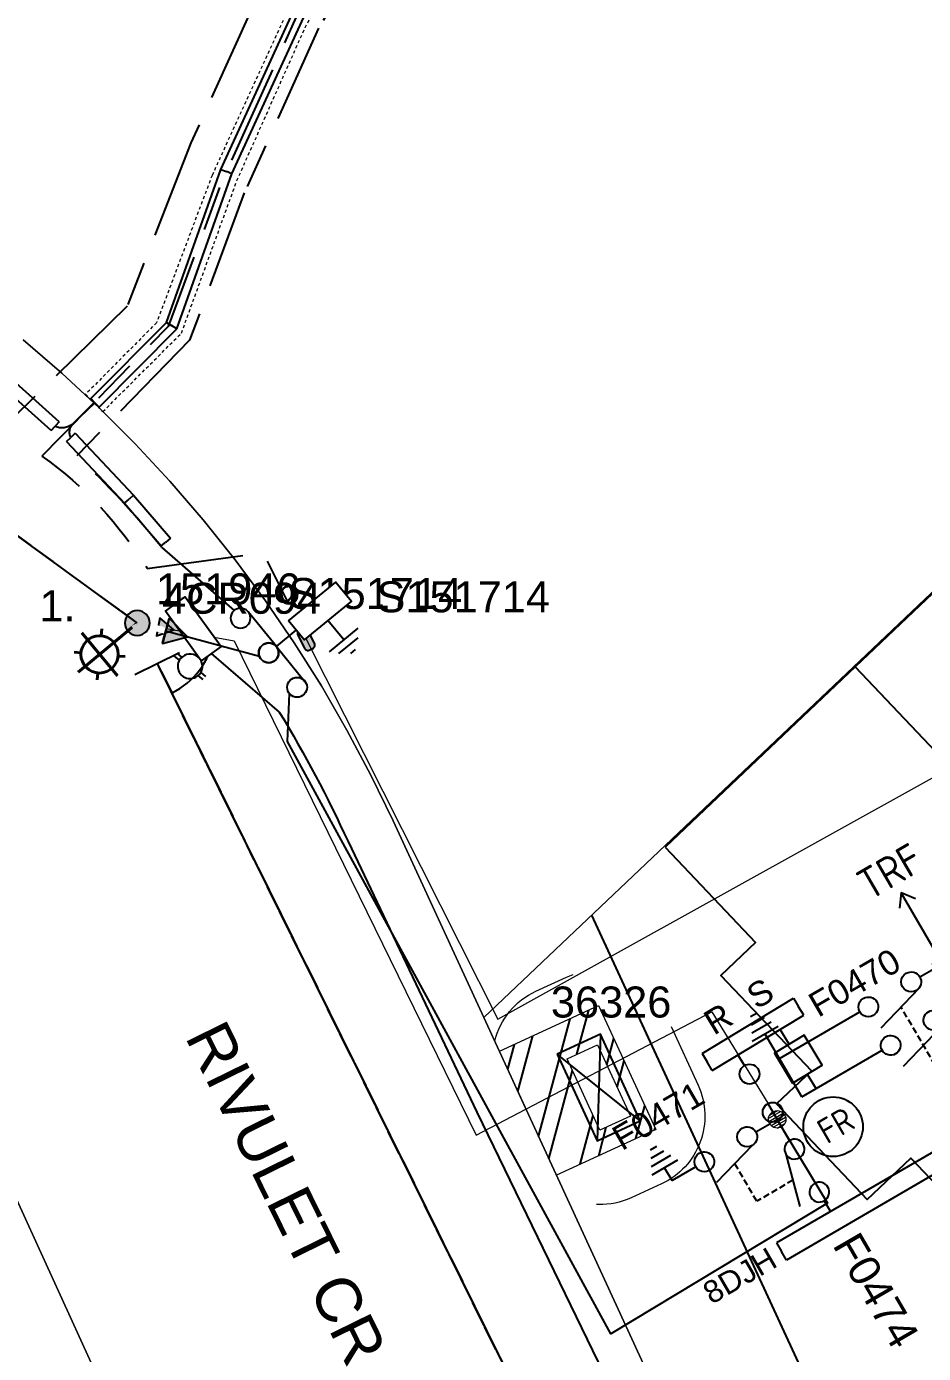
# Model space of a CAD drawing. Header units: metres. Extents: x 296686 to 300227, y 6172173 to 6175501.
# Drawn here: x 297051.3 to 297087.5, y 6174914.1 to 6174967.6 of the extents above; entities that cross this region are included whole.
import ezdxf
from ezdxf.enums import TextEntityAlignment as Align

# ---------------------------------------------------------------- set-up
doc = ezdxf.new("R2010")
doc.units = ezdxf.units.M
for name, pattern in [('A', [0]), ('Cable Exist OH', [1, 1, 0]), ('Cable Exist UG', [8.2, 4, -1.2, 1.8, -1.2]), ('CENTERX2', [4, 2.5, -0.5, 0.5, -0.5]), ('Dash', [5, 3, -2]), ('DASHED', [0.75, 0.5, -0.25]), ('HIDDEN', [0.375, 0.25, -0.125]), ('HIDDEN2', [0.1875, 0.125, -0.0625])]:
    doc.linetypes.add(name, pattern=pattern)
doc.layers.get('0').update_dxf_attribs({"color": 6})
for name, color, linetype in [('_USER 02 POLENUMEXT', 7, 'Continuous'), ('_USER 03 POLENUMMOD', 3, 'Continuous'), ('_USER 07 PILLARNUMNEW', 2, 'Continuous'), ('_USER 08 SLIGHTNUMEXT', 7, 'Continuous'), ('_USER 14 DEVINFO', 7, 'Continuous'), ('_USER 15 GAS', 7, 'Continuous'), ('_User_LV_Exist', 7, 'Continuous'), ('Equip_HV_NEW', 2, 'Continuous'), ('Equip_LV_NEW', 2, 'Continuous'), ('Equip_SP_HV_NEW', 2, 'Continuous'), ('Equip_SP_LV_EXT', 7, 'Continuous'), ('Equip_SP_SL_MOD', 3, 'Continuous'), ('Mains_HV_MOD', 3, 'Continuous'), ('Mains_HV_NEW_U72', 2, 'Continuous'), ('Mains_LV_MOD', 3, 'Continuous'), ('Mains_LV_NEW_T84', 2, 'Continuous'), ('Mains_SL_MOD', 3, 'Continuous'), ('OH_Details_SP_MISC', 7, 'Continuous'), ('Sub_LV_NEW', 2, 'Continuous'), ('Sub_SP_NEW', 2, 'Continuous'), ('SupportsOH_SP_TR_HV_LV_SL_MOD', 3, 'Continuous'), ('SupportsUG_SP_LV_NEW', 2, 'Continuous'), ('Trench_SP_NEW', 2, 'Continuous'), ('UG_Details_SP_MISC', 7, 'Continuous')]:
    doc.layers.add(name, color=color, linetype=linetype)
for name, color, linetype, lineweight in [('Cadastre Easements_SP_NEW', 2, 'Continuous', 5), ('Cadastre Land Parcels_SP_EXT', 9, 'Continuous', 5), ('Cadastre Other Property_SP_EXT', 9, 'HIDDEN', 5), ('Cadastre Road Names_SP_HV_LV_SL_EXT', 9, 'Continuous', 5), ('Cadastre Roads_SP_EXT', 9, 'Continuous', 5)]:
    doc.layers.add(name, color=color, linetype=linetype, lineweight=lineweight)
doc.styles.add('ARIAL', font='arial.ttf', dxfattribs={"height": 2})
doc.styles.add('iecARIAL', font='arial.ttf', dxfattribs={"height": 2})
doc.styles.add('iecISOCP', font='isocp.shx')
doc.styles.add('IESYMBOL1', font='isocp.shx')
doc.styles.add('POLE_LABEL', font='arial.ttf')
doc.styles.get("Standard").update_dxf_attribs({"font": 'arial.ttf'})
doc.styles.add('SWG_LABEL', font='arial.ttf')
doc.styles.add('SWITCH_LABEL', font='arial.ttf', dxfattribs={"height": 2.5})
doc.linetypes.add('Cable New UG', pattern='A,7,-0.25,["x",Standard,S=2,R=0,X=0.2,Y=-0.8],-2.1', length=9.35)
doc.linetypes.add('FENCELINE2', pattern='A,0.25,-0.1,[132,ltypeshp.shx,S=0.1,R=0,X=-0.1,Y=0],-0.1,1', length=1.45)
doc.linetypes.add('IE Trench HV', pattern='A,7,-0.2,["/",Standard,S=3,R=0,X=0.6,Y=-1.4],-2.5', length=9.7)

# ---------------------------------------------------------------- blocks, each defined once
blk = doc.blocks.new('*U176')
for p, q in [((4.47, -0.71), (3.98, -0.65)), ((4.51, -0.38), (4.02, -0.32)), ((6.42, -0.95), (6.91, -1.01)), ((6.46, -0.62), (6.95, -0.68))]:
    blk.add_line(p, q)
blk.add_lwpolyline([(4.48, -0.54, 1), (6.45, -0.78, 1)], format="xyb", close=True)
at = {"flags": 9}
for tag, p in [('ACTUAL_STATUS', (0, 0)), ('CONSTRUCTED_VOLTAGE', (0, -0.2)), ('OPERATING_VOLTAGE', (0, -0.6)), ('ORIENTATION', (0, -0.8)), ('OWNED_BY', (0, -1)), ('NO_PHASES', (0, -0.4)), ('STATE', (0, -1.2)), ('SWITCH_TYPE', (0, -1.4)), ('USAGE', (0, -1.6)), ('LEGEND', (0, -1.8)), ('NOTES', (0, -2))]:
    blk.add_attdef(tag, text='', height=0.2, dxfattribs=at).set_placement(p, align=Align.MIDDLE_LEFT)
at = {"flags": 1}
blk.add_attdef('Z', (0, 0), '', height=0.2, dxfattribs=at)
blk = doc.blocks.new('*U175')
at = {"lineweight": 40}
for p, q in [((0, 0), (-1.88, -1.57)), ((-1.6, -4.26), (-4.47, -0.8)), ((-2.85, -0.47), (-2.9, -1.03)), ((-1.31, -1.09), (-4.76, -3.96)), ((-5.09, -2.34), (-4.53, -2.39)), ((-0.98, -2.71), (-1.54, -2.66)), ((-3.22, -4.58), (-3.17, -4.02))]:
    blk.add_line(p, q, dxfattribs=at)
blk.add_circle((-3.04, -2.53), 1.5, dxfattribs=at)
for tag, p, height, flags in [('CONSTRUCTED_VOLTAGE', (0.98, -0.65), 0.2, 9), ('CONTROL_TYPE', (0.98, -0.85), 0.2, 9), ('LANTERN_PURPOSE', (0.98, -1.05), 0.2, 9), ('LANTERN_TYPE', (0.98, -1.25), 0.2, 9), ('LNUMBER', (2.18, -3.25), 2.5, 8), ('OPERATING_VOLTAGE', (0.98, -1.65), 0.2, 9), ('ORIENTATION', (0.98, -1.85), 0.2, 9), ('OWNED_BY', (0.98, -2.05), 0.2, 9), ('STATE', (0.98, -2.25), 0.2, 9), ('NO_PHASES', (0.98, -1.45), 0.2, 9), ('USAGE', (0.98, -2.45), 0.2, 9), ('CEXIST', (0.98, -2.65), 0.2, 9), ('CNEW', (0.98, -2.85), 0.2, 9), ('CNUMBER', (0.98, -3.05), 0.2, 9), ('CREMOVE', (0.98, -3.25), 0.2, 9), ('CREPLACE', (0.98, -3.45), 0.2, 9), ('LKINGHEIGHT', (0.98, -3.65), 0.2, 9), ('LBRACKET', (0.98, -3.85), 0.2, 9), ('LBRACKETVOCAB', (0.98, -4.05), 0.2, 9), ('LCATEGORY', (0.98, -4.25), 0.2, 9), ('LCHARGE1', (0.98, -4.45), 0.2, 9), ('LCHARGE1PERCENT', (0.98, -4.65), 0.2, 9), ('LCHARGE2', (0.98, -4.85), 0.2, 9), ('LCHARGE2PERCENT', (0.98, -5.05), 0.2, 9), ('LCHARGE3', (0.98, -5.25), 0.2, 9), ('LCHARGE3PERCENT', (0.98, -5.45), 0.2, 9), ('LEXIST', (0.98, -5.65), 0.2, 9), ('LLAMP', (0.98, -5.85), 0.2, 9), ('LLAMPVOCAB', (0.98, -6.05), 0.2, 9), ('LMAST', (0.98, -6.25), 0.2, 9), ('LMASTVOCAB', (0.98, -6.45), 0.2, 9), ('LNEW', (0.98, -6.65), 0.2, 9), ('LANTNUMBER', (0.98, -6.85), 0.2, 9), ('LOUTREACH', (0.98, -7.25), 0.2, 9), ('LOUTREACHVOCAB', (0.98, -7.45), 0.2, 9), ('LRATECODE', (0.98, -7.65), 0.2, 9), ('LREMOVE', (0.98, -7.85), 0.2, 9), ('LREPLACE', (0.98, -8.05), 0.2, 9), ('LTYPE', (0.98, -8.25), 0.2, 9), ('LTYPEVOCAB', (0.98, -8.45), 0.2, 9), ('LEGEND', (0.98, -8.65), 0.2, 9), ('STREETNAME', (0.98, -9.25), 0.2, 9), ('SUBURB', (0.98, -9.45), 0.2, 1), ('LOCATION', (0.98, -8.85), 0.2, 9), ('NOTES', (0.98, -9.05), 0.2, 9)]:
    blk.add_attdef(tag, p, '', height=height, dxfattribs=dict(flags=flags))
at = {"layer": '_USER 08 SLIGHTNUMEXT', "style": 'iecARIAL', "flags": 8}
blk.add_attdef('ASSET_NUM', (1.5, 1.5), '', height=2.5, dxfattribs=at)
blk = doc.blocks.new('POLE_EXT')
blk.add_hatch(color=256).paths.add_polyline_path([(-1, 0, 1), (1, 0, 1)])
blk.add_lwpolyline([(-1, 0, 1), (1, 0, 1)], format="xyb", close=True)
for tag, height, flags, p in [('pNumber', 2.5, 8, (-17.84, 2.07)), ('OWNED_BY', 0.2, 9, (1.35, -0.4)), ('SPECIAL_USE', 0.2, 9, (1.35, -0.8)), ('STATE', 0.2, 9, (1.35, -1)), ('PARENT', 0.2, 9, (1.35, -0.6)), ('cLV', 0.2, 9, (1.35, -1.4)), ('hDepth', 0.2, 9, (1.35, -1.6)), ('hDia', 0.2, 9, (1.35, -1.8)), ('cHV', 0.2, 9, (1.35, -2)), ('USAGE', 0.2, 9, (1.35, -1.2)), ('LBRACKET', 0.2, 9, (1.35, -2.2)), ('LExisting', 0.2, 9, (1.35, -2.4)), ('LANTNUMBER', 0.2, 9, (1.35, -2.6)), ('LOther', 0.2, 9, (1.35, -2.8)), ('LRemove', 0.2, 9, (1.35, -3)), ('LEGEND', 0.2, 9, (1.35, -3.2)), ('cLinedev', 0.2, 9, (1.35, -3.4)), ('pExisting', 0.2, 9, (1.35, -3.8)), ('LOCATION', 0.2, 9, (1.35, -3.6)), ('PFNUMBER', 0.2, 9, (1.35, -4)), ('NEWPFNUMBER', 0.2, 9, (1.35, -4.2)), ('pFooting', 0.2, 9, (1.35, -4.4)), ('pNew', 0.2, 9, (1.35, -4.6)), ('pRelocate', 0.2, 9, (1.35, -5)), ('pRemove', 0.2, 9, (1.35, -5.2)), ('pReplace', 0.2, 9, (1.35, -5.4)), ('pStay', 0.2, 9, (1.35, -5.6)), ('pType', 0.2, 9, (1.35, -5.8)), ('cspan', 0.2, 9, (1.35, -6)), ('STREETNAME', 0.2, 9, (1.35, -6.2)), ('SUBURB', 0.2, 9, (1.35, -6.4)), ('OPERATED_BY', 0.2, 9, (1.36, -7.01)), ('NOTES', 0.2, 9, (1.35, -6.6)), ('MAINTAINED_BY', 0.2, 9, (1.36, -6.81))]:
    blk.add_attdef(tag, text='', height=height, dxfattribs=dict(flags=flags)).set_placement(p, align=Align.MIDDLE_LEFT)
at = {"style": 'POLE_LABEL', "flags": 9}
for tag, p in [('STRUCTURE_PLANT_NUMBER', (1.35, 0.03)), ('STREET_CODE', (1.35, -0.2))]:
    blk.add_attdef(tag, text='', height=0.2, dxfattribs=at).set_placement(p, align=Align.MIDDLE_LEFT)
at = {"flags": 1}
blk.add_attdef('Z', (1.35, -7.33), '', height=0.2, dxfattribs=at)
at = {"layer": '_USER 02 POLENUMEXT', "style": 'POLE_LABEL', "flags": 8}
blk.add_attdef('ASSET_NUM', text='', height=2.5, dxfattribs=at).set_placement((2, 2), align=Align.MIDDLE_LEFT)
blk = doc.blocks.new('SUB_PADMOUNT_NEW')
for p, q in [((-3.84, 1.92), (3.84, -1.92)), ((3.84, 1.92), (-3.84, -1.92))]:
    blk.add_line(p, q)
blk.add_lwpolyline([(-3.84, -1.92), (3.84, -1.92), (3.84, 1.92), (-3.84, 1.92)], close=True)
for tag, height, flags, p in [('ASSET_NUM', 3.5, 8, (2, 2)), ('STREET_CODE', 0.2, 9, (1.5, 0)), ('OPERATING_VOLTAGE', 0.2, 9, (1.5, -0.4)), ('ORIENTATION', 0.2, 9, (1.5, -0.6)), ('OWNED_BY', 0.2, 9, (1.5, -0.8)), ('OPERATED_BY', 0.2, 9, (1.5, -1)), ('NO_PHASES', 0.2, 9, (1.5, -0.2)), ('CONSTRUCTED_VOLTAGE', 0.2, 9, (1.5, -1.4)), ('SECONDARY_VOLTAGE', 0.2, 9, (1.5, -1.6)), ('STATE', 0.2, 9, (1.5, -1.8)), ('SUBSTATION_TYPE', 0.2, 9, (1.5, -2.2)), ('MAINTAINED_BY', 0.2, 9, (1.5, -1.2)), ('PARENT', 0.2, 9, (1.5, -2)), ('SUBURB', 0.2, 9, (1.5, -2.8)), ('STREETNAME', 0.2, 9, (1.5, -3)), ('USAGE', 0.2, 9, (1.5, -2.4)), ('LEGEND', 0.2, 9, (1.5, -2.6)), ('LOCATION', 0.2, 9, (1.5, -3.2)), ('Z', 0.2, 1, (1.5, -3.6)), ('NOTES', 0.2, 9, (1.5, -3.4))]:
    blk.add_attdef(tag, text='', height=height, dxfattribs=dict(flags=flags)).set_placement(p, align=Align.MIDDLE_LEFT)
blk = doc.blocks.new('SWG_SIE_TRF_NOES_NEW')
for p, q in [((7.01, 0.8), (2.79, 1.95)), ((14.68, 0), (20.54, 0))]:
    blk.add_line(p, q)
at = {"linetype": 'DASHED'}
blk.add_lwpolyline([(4.9, 1.38), (4.9, 4.64), (12.61, 4.64)], dxfattribs=at)
for points in [[(2.2, 0.01), (1.2, 0.01)], [(19.54, -0.75), (20.54, 0), (19.54, 0.75)], [(7.8, 0), (9.45, 0)]]:
    blk.add_lwpolyline(points)
for points in [[(3, -0.79, 1), (3, 0.81, 1)], [(7, -0.8, 1), (7, 0.8, 1)]]:
    blk.add_lwpolyline(points, format="xyb", close=True)
at = {"flags": 1}
blk.add_attdef('Z', (0, 0), '', height=0.2, dxfattribs=at)
at = {"style": 'SWITCH_LABEL', "flags": 9}
blk.add_attdef('STREET_CODE', text='', height=0.2, dxfattribs=at).set_placement((0, -0.2), align=Align.MIDDLE_LEFT)
at = {"flags": 9}
for tag, p in [('ORIENTATION', (0, -0.4)), ('SUBURB', (0, -1)), ('PARENT', (0, -0.6)), ('USAGE', (0, -0.8)), ('STREETNAME', (0, -1.2)), ('OPERATED_BY', (0, -2.11)), ('LOCATION', (0, -1.4)), ('NOTES', (0, -1.6)), ('OWNED_BY', (0, -1.89)), ('MAINTAINED_BY', (0, -2.32))]:
    blk.add_attdef(tag, text='', height=0.2, dxfattribs=at).set_placement(p, align=Align.MIDDLE_LEFT)
blk = doc.blocks.new('SWG_FUSE_NEW')
for points in [[(1.15, 0.72), (4.04, -0.71)], [(1.16, -0.72), (4.04, 0.73)]]:
    blk.add_lwpolyline(points)
for centre in [(0.8, 0), (4.4, 0.01)]:
    blk.add_circle(centre, 0.8)
blk = doc.blocks.new('*U198')
at = {"linetype": 'CENTERX2'}
blk.add_blockref('SWG_SIE_TRF_NOES_NEW', (0, 0), dxfattribs=at)
at = {"linetype": 'CENTERX2', "rotation": 180}
blk.add_blockref('SWG_FUSE_NEW', (14.68, 0), dxfattribs=at)
at = {"style": 'IESYMBOL1'}
blk.add_text('TRF', height=2.5, rotation=270.0174, dxfattribs=at).set_placement((22.51, -0.05), align=Align.MIDDLE_CENTER)
blk = doc.blocks.new('SWG_SIE_SU_NEW')
blk.add_line((5.81, 0.79), (1.59, 1.94))
at = {"linetype": 'A', "lineweight": 0}
for p, q in [((7.98, 0.35), (7.98, -0.37)), ((8.18, -0.58), (8.18, 0.56)), ((8.38, 0.66), (8.38, -0.68)), ((8.58, -0.71), (8.58, 0.69)), ((8.78, 0.66), (8.78, -0.68)), ((8.98, -0.59), (8.98, 0.56)), ((9.18, 0.35), (9.18, -0.38))]:
    blk.add_line(p, q, dxfattribs=at)
at = {"linetype": 'DASHED'}
blk.add_lwpolyline([(3.7, 1.36), (3.7, 4.73), (7.22, 4.73)], dxfattribs=at)
for points in [[(1, 0), (0, 0)], [(6.6, -0.01), (10.1, -0.01)]]:
    blk.add_lwpolyline(points)
for points in [[(1.8, -0.8, 1), (1.8, 0.8, 1)], [(5.8, -0.81, 1), (5.8, 0.79, 1)]]:
    blk.add_lwpolyline(points, format="xyb", close=True)
at = {"linetype": 'A', "lineweight": 0}
blk.add_circle((8.58, -0.01), 0.7, dxfattribs=at)
at = {"style": 'SWG_LABEL', "flags": 8}
blk.add_attdef('ASSET_NUM', text='', height=2.5, rotation=179.9544, dxfattribs=at).set_placement((-2.4, 0.01), align=Align.MIDDLE_LEFT)
at = {"flags": 1}
blk.add_attdef('Z', (0, 0), '', height=0.2, dxfattribs=at)
at = {"style": 'SWITCH_LABEL', "flags": 9}
blk.add_attdef('STREET_CODE', text='', height=0.2, dxfattribs=at).set_placement((0, 0), align=Align.MIDDLE_LEFT)
at = {"flags": 9}
for tag, p in [('ORIENTATION', (0, -0.2)), ('SUBURB', (0, -0.8)), ('STREETNAME', (0, -1)), ('PARENT', (0, -0.4)), ('USAGE', (0, -0.6)), ('OPERATED_BY', (-0.01, -1.84)), ('OWNED_BY', (-0.01, -1.62)), ('MAINTAINED_BY', (-0.01, -2.05)), ('LOCATION', (0, -1.2)), ('NOTES', (0, -1.4))]:
    blk.add_attdef(tag, text='', height=0.2, dxfattribs=at).set_placement(p, align=Align.MIDDLE_LEFT)
blk = doc.blocks.new('SWG_SIE_TRS_ES_1_NEW')
for p, q in [((-6.1, 4.33), (-1.8, 5.55)), ((-6.1, 0.75), (-1.8, 1.97)), ((5.3, -2.29), (7.7, -2.29)), ((5.6, -2.89), (7.4, -2.89)), ((5.9, -3.49), (7.1, -3.49)), ((6.21, -4.09), (6.81, -4.09))]:
    blk.add_line(p, q)
for points in [[(-5.79, 2.76, -1), (-5.79, 4.36, -1)], [(-1.79, 2.77, -1), (-1.79, 4.37, -1)], [(-5.79, -0.82, -1), (-5.79, 0.78, -1)], [(-1.79, -0.81, -1), (-1.79, 0.79, -1)]]:
    blk.add_lwpolyline(points, format="xyb", close=True)
for points in [[(-6.59, 3.56), (-7.89, 3.56)], [(6.5, 3.57), (-0.99, 3.57)], [(6.5, 3.57), (6.5, -2.29)], [(-6.59, -0.02), (-7.89, -0.02)], [(6.5, -0.01), (-0.99, -0.01)]]:
    blk.add_lwpolyline(points)
at = {"flags": 1}
blk.add_attdef('Z', (0, 0), '', height=0.2, dxfattribs=at)
at = {"style": 'SWG_LABEL', "flags": 8}
blk.add_attdef('ASSET_NUM', text='', height=2.5, dxfattribs=at).set_placement((-1.81, -2.26), align=Align.MIDDLE_CENTER)
at = {"style": 'SWITCH_LABEL', "flags": 9}
blk.add_attdef('STREET_CODE', text='', height=0.2, dxfattribs=at).set_placement((0, -0.2), align=Align.MIDDLE_LEFT)
at = {"flags": 9}
for tag, p in [('ORIENTATION', (0, -0.4)), ('SUBURB', (0, -1)), ('PARENT', (0, -0.6)), ('USAGE', (0, -0.8)), ('STREETNAME', (0, -1.2)), ('LOCATION', (0, -1.4)), ('NOTES', (0, -1.6)), ('OWNED_BY', (0.01, -1.8)), ('OPERATED_BY', (0.01, -2.03)), ('MAINTAINED_BY', (0, -2.23))]:
    blk.add_attdef(tag, text='', height=0.2, dxfattribs=at).set_placement(p, align=Align.MIDDLE_LEFT)
blk = doc.blocks.new('SWG_SIE_ES_NEW')
for p, q in [((-5.79, 0.78), (-1.79, 1.93)), ((0.01, -1.21), (2.41, -1.21)), ((0.31, -1.81), (2.11, -1.81)), ((0.61, -2.41), (1.81, -2.41)), ((0.92, -3.01), (1.52, -3.01))]:
    blk.add_line(p, q)
for points in [[(-5.79, -0.82, -1), (-5.79, 0.78, -1)], [(-1.79, -0.81, -1), (-1.79, 0.79, -1)]]:
    blk.add_lwpolyline(points, format="xyb", close=True)
for points in [[(-6.59, -0.02), (-7.89, -0.02)], [(-0.99, -0.01), (1.21, -0.01), (1.21, -1.21)]]:
    blk.add_lwpolyline(points)
at = {"flags": 1}
blk.add_attdef('Z', (0, 0), '', height=0.2, dxfattribs=at)
at = {"style": 'SWITCH_LABEL', "flags": 9}
blk.add_attdef('STREET_CODE', text='', height=0.2, dxfattribs=at).set_placement((0, -0.2), align=Align.MIDDLE_LEFT)
at = {"flags": 9}
for tag, p in [('ORIENTATION', (0, -0.4)), ('SUBURB', (0, -1)), ('PARENT', (0, -0.6)), ('USAGE', (0, -0.8)), ('STREETNAME', (0, -1.2)), ('OPERATED_BY', (0, -2.01)), ('LOCATION', (0, -1.4)), ('NOTES', (0, -1.6)), ('OWNED_BY', (0, -1.78)), ('MAINTAINED_BY', (0, -2.21))]:
    blk.add_attdef(tag, text='', height=0.2, dxfattribs=at).set_placement(p, align=Align.MIDDLE_LEFT)
at = {"style": 'ARIAL', "flags": 8}
blk.add_attdef('ASSET_NUM', text='', height=2, dxfattribs=at).set_placement((14.3, -5.09), align=Align.MIDDLE_RIGHT)
blk = doc.blocks.new('*U197')
for p, q in [((-1.6, 0), (-1.6, 41.45)), ((-1.6, 41.45), (-0.8, 41.45)), ((0, 41.45), (-0.8, 41.45)), ((0, 0), (0, 41.45)), ((-1.6, 0), (-0.8, 0)), ((0, 0), (-0.8, 0))]:
    blk.add_line(p, q)
at = {"style": 'ARIAL'}
blk.add_attdef('SWG_TYPE', text='', height=1.8, rotation=90, dxfattribs=at).set_placement((-0.8, 42.19), align=Align.MIDDLE_LEFT)
blk.add_attdef('SUB_TYPE', text='', height=1.8, rotation=90, dxfattribs=at).set_placement((-0.8, -0.76), align=Align.MIDDLE_RIGHT)
blk = doc.blocks.new('FAULT_INDIC_SE')
blk.add_circle((0, 0), 2.4)
at = {"insert": (-1.15, 1), "char_height": 2, "width": 2.7042, "attachment_point": 1, "style": 'iecISOCP'}
blk.add_mtext('FR', dxfattribs=at)
blk = doc.blocks.new('HV_End Shackle_NEW')
for tag, flags, p in [('CONNECTOR_TYPE', 9, (1.5, 0)), ('OPERATING_VOLTAGE', 9, (1.5, -0.6)), ('CONSTRUCTED_VOLTAGE', 9, (1.5, -0.2)), ('NO_PHASES', 9, (1.5, -0.4)), ('ORIENTATION', 9, (1.5, -0.8)), ('OWNED_BY', 9, (1.5, -1)), ('OPERATED_BY', 9, (1.5, -1.2)), ('STATE', 9, (1.5, -1.6)), ('MAINTAINED_BY', 9, (1.5, -1.4)), ('Z', 1, (1.5, -2.2)), ('USAGE', 9, (1.5, -1.8)), ('NOTES', 9, (1.5, -2))]:
    blk.add_attdef(tag, text='', height=0.2, dxfattribs=dict(flags=flags)).set_placement(p, align=Align.MIDDLE_LEFT)
blk.add_wipeout([(-0.253, 0), (-0.253, 1.815), (0.253, 1.815), (0.253, 0)])
blk.add_line((1, 1.815), (-1, 1.815))
blk = doc.blocks.new('HV_STJ_NEW')
blk.add_hatch(color=256).paths.add_polyline_path([(0.91, 0.13, 0.414214), (0.59, 0.45), (-0.59, 0.45, 0.414214), (-0.91, 0.13), (-0.91, -0.13, 0.414214), (-0.59, -0.45), (0.59, -0.45, 0.414214), (0.91, -0.13)])
blk.add_lwpolyline([(-0.91, 0.13), (-0.91, -0.13, 0.414214), (-0.59, -0.45), (0.59, -0.45, 0.414214), (0.91, -0.13), (0.91, 0.13, 0.414214), (0.59, 0.45), (-0.59, 0.45, 0.414214)], format="xyb", close=True)
for tag, flags, p in [('ORIENTATION', 9, (1.5, 0)), ('OWNED_BY', 9, (1.5, -0.8)), ('OPERATED_BY', 9, (1.5, -1)), ('USAGE', 9, (1.5, -0.2)), ('LEGEND', 9, (1.5, -0.4)), ('NOTES', 9, (1.5, -0.6)), ('TYPE', 9, (1.5, -1.4)), ('OPERATING_VOLTAGE', 9, (1.5, -1.6)), ('CONSTRUCTED_VOLTAGE', 9, (1.5, -1.8)), ('Z', 1, (1.5, -2.2)), ('MAINTAINED_BY', 9, (1.5, -1.2)), ('NUMBER_OF_PHASES', 9, (1.5, -2))]:
    blk.add_attdef(tag, text='', height=0.2, dxfattribs=dict(flags=flags)).set_placement(p, align=Align.MIDDLE_LEFT)
blk = doc.blocks.new('UGOH_NEW')
blk.add_hatch(color=256).paths.add_polyline_path([(-0.75, 1.701), (0.75, 1.701), (0, 3)])
blk.add_lwpolyline([(-0.75, 1.701), (0.75, 1.701), (0, 3)], close=True)
for tag, flags, p in [('CONSTRUCTED_VOLTAGE', 9, (1.5, 0)), ('OPERATING_VOLTAGE', 9, (1.5, -0.2)), ('ORIENTATION', 9, (1.5, -0.4)), ('STATE', 9, (1.5, -0.6)), ('USAGE', 9, (1.5, -0.8)), ('ACTUAL_STATUS', 9, (1.5, -1.6)), ('OWNED_BY', 9, (1.5, -1)), ('OPERATED_BY', 9, (1.5, -1.2)), ('MAINTAINED_BY', 9, (1.5, -1.4)), ('TYPE', 1, (1.5, -2)), ('NUMBER_OF_PHASES', 9, (1.5, -1.8))]:
    blk.add_attdef(tag, text='', height=0.2, dxfattribs=dict(flags=flags)).set_placement(p, align=Align.MIDDLE_LEFT)
blk = doc.blocks.new('PILLAR_NEW')
for tag, height, flags, p in [('ASSET_NUM', 2.5, 8, (2, 4)), ('STREET_CODE', 0.2, 9, (1.5, 2)), ('OWNED_BY', 0.2, 9, (1.5, 1.8))]:
    blk.add_attdef(tag, text='', height=height, dxfattribs=dict(flags=flags)).set_placement(p, align=Align.MIDDLE_LEFT)
blk.add_wipeout([(-2.47, 0.99), (2.47, 0.99), (2.47, -0.99), (-2.47, -0.99)])
at = {"lineweight": -3}
blk.add_lwpolyline([(-2.47, 0.99), (2.47, 0.99), (2.47, -0.99), (-2.47, -0.99)], close=True, dxfattribs=at)
for tag, flags, p in [('OPERATED_BY', 9, (1.5, 1.6)), ('STATE', 9, (1.5, 1.2)), ('SUPPORT_TYPE', 9, (1.5, 1)), ('MAINTAINED_BY', 9, (1.5, 1.4)), ('SUBURB', 9, (1.5, 0.2)), ('STREETNAME', 9, (1.5, 0)), ('USAGE', 9, (1.5, 0.8)), ('LEGEND', 9, (1.5, 0.6)), ('PARENT', 9, (1.5, 0.4)), ('Z', 1, (1.5, -0.6)), ('LOCATION', 9, (1.5, -0.2)), ('NOTES', 9, (1.5, -0.4))]:
    blk.add_attdef(tag, text='', height=0.2, dxfattribs=dict(flags=flags)).set_placement(p, align=Align.MIDDLE_LEFT)
blk = doc.blocks.new('*U209')
for points in [[(0, 0.8), (3.6, 0.8)], [(4.4, 0.01), (4.4, 0.01)]]:
    blk.add_lwpolyline(points)
for centre in [(0, 0), (3.6, 0.01)]:
    blk.add_circle(centre, 0.8)
for tag, p, flags in [('ACTUAL_STATUS', (0, -1.4), 9), ('CONSTRUCTED_VOLTAGE', (0, -1.6), 9), ('OPERATING_VOLTAGE', (0, -2), 9), ('ORIENTATION', (0, -2.2), 9), ('NO_PHASES', (0, -1.8), 9), ('STATE', (0, -2.4), 9), ('SWITCH_TYPE', (0, -2.6), 9), ('USAGE', (0, -2.8), 9), ('NOTES', (0, -3), 1)]:
    blk.add_attdef(tag, p, '', height=0.2, dxfattribs=dict(flags=flags))
blk = doc.blocks.new('LV_UG_INDPILL_2SW_NEW')
at = {"rotation": 90}
blk.add_blockref('PILLAR_NEW', (0, 6.14), dxfattribs=at)
at = {"xscale": -1}
blk.add_blockref('*U209', (0, 0.8), dxfattribs=at)
blk.add_blockref('*U209', (0, 0.8))
for tag, height, flags, p in [('ASSET_NUM', 2.5, 8, (2, 10.38)), ('USAGE', 0.2, 9, (1.5, 0)), ('ORIENTATION', 0.2, 9, (1.5, -0.2)), ('SUBURB', 0.2, 9, (1.5, -0.8)), ('STREETNAME', 0.2, 9, (1.5, -1)), ('LEGEND', 0.2, 9, (1.5, -0.4)), ('PARENT', 0.2, 9, (1.5, -0.6)), ('OWNED_BY', 0.2, 9, (1.5, -1.6)), ('OPERATED_BY', 0.2, 9, (1.5, -1.8)), ('STATE', 0.2, 9, (1.5, -2.2)), ('LOCATION', 0.2, 9, (1.5, -1.2)), ('NOTES', 0.2, 9, (1.5, -1.4)), ('MAINTAINED_BY', 0.2, 9, (1.5, -2)), ('TYPE', 0.2, 9, (1.5, -2.4)), ('Z', 0.2, 1, (1.5, -2.8)), ('LABEL_ALIGNMENT', 0.2, 9, (1.5, -2.6))]:
    blk.add_attdef(tag, text='', height=height, dxfattribs=dict(flags=flags)).set_placement(p, align=Align.MIDDLE_LEFT)
blk.add_lwpolyline([(0, 1.6), (0, 3.67)])
blk = doc.blocks.new('Earth')
for p, q in [((0, -2.04), (0, 0)), ((-1.5, -2.04), (1.5, -2.04)), ((-1, -2.64), (1, -2.64)), ((-0.25, -3.24), (0.25, -3.24))]:
    blk.add_line(p, q)
blk = doc.blocks.new('*U208')
at = {"layer": 'Sub_LV_NEW'}
for p, q in [((-1.6, 0), (-1.6, 8.61)), ((-1.6, 8.61), (-0.8, 8.61)), ((0, 8.61), (-0.8, 8.61)), ((0, 0), (0, 8.61)), ((-1.6, 0), (-0.8, 0)), ((0, 0), (-0.8, 0))]:
    blk.add_line(p, q, dxfattribs=at)
blk = doc.blocks.new('CIRCUIT_BREAKER_NEW')
blk.add_lwpolyline([(4.2, -1.4), (4.2, 1.4), (1.4, 1.4), (1.4, -1.4)], close=True)
for points in [[(1.4, 0), (0, 0)], [(4.2, 0), (5.6, 0)]]:
    blk.add_lwpolyline(points)
at = {"flags": 1}
for tag, p in [('USAGE', (-4.19, 3.31)), ('ASSET_NUM', (-4.19, 2.2)), ('ORIENTATION', (-4.19, 2.93)), ('LOCATION', (-4.19, 1.83)), ('NOTES', (-4.19, 1.39)), ('Z', (0, 0))]:
    blk.add_attdef(tag, p, '', height=0.2, dxfattribs=at)
blk.add_attdef('STATE', (-4.2, 1), '', height=0.2)
blk = doc.blocks.new('*U219')
for tag, flags, p in [('CONNECTOR_TYPE', 9, (1.5, 0)), ('CONSTRUCTED_VOLTAGE', 9, (1.5, -0.2)), ('OPERATING_VOLTAGE', 9, (1.5, -0.6)), ('ORIENTATION', 9, (1.5, -0.8)), ('OWNED_BY', 9, (1.5, -1)), ('NO_PHASES', 9, (1.5, -0.4)), ('OPERATED_BY', 9, (1.5, -1.2)), ('STATE', 9, (1.5, -1.6)), ('Z', 1, (1.5, -2.2)), ('MAINTAINED_BY', 9, (1.5, -1.4)), ('USAGE', 9, (1.5, -1.8)), ('NOTES', 9, (1.5, -2))]:
    blk.add_attdef(tag, text='', height=0.2, dxfattribs=dict(flags=flags)).set_placement(p, align=Align.MIDDLE_LEFT)
blk.add_wipeout([(-0.17, -0.19), (-1.95, 1.39), (-1.62, 1.77), (0.17, 0.19)])
blk.add_line((-1.12, 2.33), (-2.45, 0.83))
blk = doc.blocks.new('LV_UG_DFUSE_OPEN_NEW')
for points in [[(1, 0), (0, 0)], [(6.2, 0.01), (7.2, 0.01)]]:
    blk.add_lwpolyline(points)
for centre in [(1.8, 0), (5.4, 0.01)]:
    blk.add_circle(centre, 0.8)
at = {"flags": 1}
blk.add_attdef('Z', (0, 0), '', height=0.2, rotation=90, dxfattribs=at)
at = {"flags": 9}
for tag, p in [('ACTUAL_STATUS', (0, 0)), ('CONSTRUCTED_VOLTAGE', (0, -0.2)), ('OPERATING_VOLTAGE', (0, -0.6)), ('ORIENTATION', (0, -0.8)), ('STATE', (0, -1)), ('NO_PHASES', (0, -0.4)), ('SWITCH_TYPE', (0, -1.2)), ('USAGE', (0, -1.4)), ('NOTES', (0, -1.6))]:
    blk.add_attdef(tag, text='', height=0.2, dxfattribs=at).set_placement(p, align=Align.MIDDLE_LEFT)

msp = doc.modelspace()

# ---------------------------------------------------------------- hatches: boundary and pattern name
at = {"layer": '_USER 15 GAS', "true_color": 0xc0c0c0}
h = msp.add_hatch(dxfattribs=at)
h.set_pattern_fill('ANSI32', color=9, scale=0.2, angle=30)
h.paths.add_polyline_path([(297074.375, 6174928.162), (297070.377, 6174926.321), (297072.677, 6174921.326), (297076.675, 6174923.166)])
h.paths.add_polyline_path([(297073.105, 6174926.019), (297074.331, 6174926.584), (297075.657, 6174923.705), (297074.431, 6174923.14)], flags=16)

# ---------------------------------------------------------------- linework, layer by layer
at = {"layer": '_USER 14 DEVINFO'}
for points in [[(297084.712, 6174941.816), (297100.44, 6174925.24), (297105.156, 6174929.714), (297105.844, 6174928.989), (297113.823, 6174936.56), (297113.135, 6174937.286), (297122.565, 6174946.234), (297123.253, 6174945.509), (297131.233, 6174953.08), (297130.545, 6174953.806), (297139.975, 6174962.754), (297140.663, 6174962.028), (297144.646, 6174965.807), (297143.957, 6174966.533), (297153.482, 6174975.571), (297146.066, 6174991.587), (297141.848, 6174996.032)], [(297077.052, 6174934.547), (297080.7, 6174930.702), (297079.3, 6174929.374), (297082.948, 6174925.529), (297081.548, 6174924.201), (297085.203, 6174920.349), (297086.959, 6174922.014), (297092.424, 6174916.255), (297096.414, 6174920.041), (297095.725, 6174920.766), (297100.44, 6174925.24), (297084.712, 6174941.816)]]:
    msp.add_lwpolyline(points, close=True, dxfattribs=at)
at = {"layer": '_USER 15 GAS', "linetype": 'FENCELINE2', "ltscale": 10}
msp.add_lwpolyline([(297074.094, 6174931.809), (297086.828, 6174904.227)], dxfattribs=at)
at = {"layer": 'Cadastre Easements_SP_NEW', "color": 2, "linetype": 'Dash', "ltscale": 2.5, "flags": 128}
msp.add_lwpolyline([(297078.382, 6174924.959, -0.414214), (297076.911, 6174920.98), (297075.685, 6174920.415, -0.229058), (297073.074, 6174920.464), (297070.19, 6174926.729, -0.229061), (297071.85, 6174928.745), (297073.076, 6174929.309, -0.414214), (297077.056, 6174927.839)], format="xyb", close=True, dxfattribs=at)
at = {"layer": 'Cadastre Easements_SP_NEW', "color": 2}
for points in [[(297076.675, 6174923.166), (297072.677, 6174921.326), (297070.377, 6174926.321), (297074.375, 6174928.162)], [(297075.657, 6174923.705), (297074.431, 6174923.14), (297073.105, 6174926.019), (297074.331, 6174926.584)]]:
    msp.add_lwpolyline(points, close=True, dxfattribs=at)
at = {"layer": 'Cadastre Land Parcels_SP_EXT', "linetype": 'Continuous'}
msp.add_lwpolyline([(297051.19, 6174955.002), (297052.745, 6174953.659), (297054.251, 6174952.26), (297055.704, 6174950.808), (297057.101, 6174949.3), (297058.442, 6174947.743), (297059.725, 6174946.138), (297060.947, 6174944.484), (297062.107, 6174942.788), (297063.204, 6174941.05), (297064.235, 6174939.272), (297065.2, 6174937.459), (297066.097, 6174935.61), (297069.749, 6174927.686), (297161.176, 6175014.461)], dxfattribs=at)
for points in [[(297186.73, 6174958.939), (297161.176, 6175014.461), (297069.749, 6174927.686), (297084.261, 6174896.166), (297186.73, 6174958.939)], [(297061.465, 6174897.228), (297050.578, 6174921.099), (297019.318, 6174901.896), (296996.003, 6174887.578), (296991.358, 6174884.752), (297004.943, 6174862.595), (297061.465, 6174897.228)]]:
    msp.add_lwpolyline(points, close=True, dxfattribs=at)
at = {"layer": 'Cadastre Other Property_SP_EXT', "linetype": 'HIDDEN2'}
msp.add_lwpolyline([(297053.7, 6174952.807), (297054.399, 6174952.109), (297057.565, 6174955.275), (297059.8, 6174961.422), (297062.548, 6174967.592), (297064.503, 6174971.131), (297066.273, 6174974.181), (297068.159, 6174971.76), (297076.471, 6174979.234), (297070.673, 6174986.591), (297062.431, 6174979.164), (297065.621, 6174974.903), (297063.456, 6174971.247), (297061.849, 6174968.29), (297058.799, 6174961.632), (297056.564, 6174955.694), (297053.7, 6174952.807)], close=True, dxfattribs=at)
at = {"layer": 'Cadastre Roads_SP_EXT', "linetype": 'Continuous'}
for points in [[(297084.261, 6174896.166), (297069.749, 6174927.686), (297066.097, 6174935.61), (297065.2, 6174937.459), (297064.235, 6174939.272), (297063.204, 6174941.05), (297062.107, 6174942.788), (297060.947, 6174944.484), (297059.725, 6174946.138), (297058.442, 6174947.743), (297057.101, 6174949.3), (297055.704, 6174950.808), (297054.251, 6174952.26), (297052.745, 6174953.659), (297051.19, 6174955.002)], [(297024.513, 6174946.567), (297026.127, 6174946.097), (297027.717, 6174945.553), (297029.28, 6174944.935), (297030.812, 6174944.244), (297032.312, 6174943.481), (297033.772, 6174942.652), (297035.195, 6174941.754), (297036.571, 6174940.79), (297037.903, 6174939.764), (297039.185, 6174938.677), (297040.414, 6174937.53), (297041.589, 6174936.328), (297042.706, 6174935.073), (297043.763, 6174933.766), (297044.759, 6174932.411), (297045.69, 6174931.012), (297046.555, 6174929.569), (297047.351, 6174928.09), (297048.077, 6174926.574), (297050.578, 6174921.099), (297061.465, 6174897.228), (297072.234, 6174873.604)]]:
    msp.add_lwpolyline(points, dxfattribs=at)
at = {"layer": 'Mains_HV_MOD', "linetype": 'Cable Exist UG'}
msp.add_lwpolyline([(297064.716, 6174986.185), (297060.167, 6174981.845), (297064.774, 6174976.052), (297060.422, 6174968.412), (297057.945, 6174962.944), (297055.375, 6174956.354), (297050.748, 6174951.821, 0.128027), (297034.228, 6174961.53), (297032.004, 6174960.887)], format="xyb", dxfattribs=at)
at = {"layer": 'Mains_HV_MOD', "linetype": 'Cable Exist UG', "flags": 128}
msp.add_lwpolyline([(297076.782, 6174973.59), (297071.75, 6174969.059), (297065.975, 6174974.534), (297062.193, 6174968.026), (297059.169, 6174961.318), (297057.025, 6174955.545), (297051.944, 6174950.309), (297051.944, 6174950.309, -0.101186), (297056.187, 6174945.781), (297060.853, 6174946.413), (297062.592, 6174942.936)], format="xyb", dxfattribs=at)
at = {"layer": 'Mains_HV_MOD', "linetype": 'Cable Exist OH'}
msp.add_lwpolyline([(297055.785, 6174943.586), (297080.461, 6174893.585)], dxfattribs=at)
at = {"layer": 'Mains_HV_NEW_U72', "color": 2, "linetype": 'Cable New UG', "lineweight": 0, "flags": 128}
for points in [[(297055.785, 6174943.586), (297059.685, 6174942.872), (297069.436, 6174922.937), (297078.94, 6174927.905), (297081.19, 6174924.235)], [(297062.592, 6174942.936), (297070.313, 6174927.617), (297092.215, 6174939.779), (297096.269, 6174933.001)]]:
    msp.add_lwpolyline(points, dxfattribs=at)
at = {"layer": 'Mains_LV_MOD', "linetype": 'Cable Exist UG'}
msp.add_lwpolyline([(297070.803, 6174979.927), (297070.342, 6174977.893), (297070.342, 6174977.893), (297066.794, 6174973.929), (297063.094, 6174967.569), (297060.094, 6174960.929), (297057.894, 6174954.989), (297053.354, 6174950.329, -0.03577), (297056.774, 6174946.629), (297059.694, 6174944.092)], format="xyb", dxfattribs=at)
at = {"layer": 'Mains_LV_MOD', "linetype": 'Cable Exist OH'}
for points in [[(297032.004, 6174960.887), (297055.785, 6174943.586)], [(297055.785, 6174943.586), (297080.461, 6174893.585)]]:
    msp.add_lwpolyline(points, dxfattribs=at)
at = {"layer": 'Mains_SL_MOD', "linetype": 'Cable Exist OH'}
for points in [[(297018.162, 6174963.99), (297032.004, 6174960.887), (297055.785, 6174943.586)], [(297080.461, 6174893.585), (297055.785, 6174943.586)]]:
    msp.add_lwpolyline(points, dxfattribs=at)
at = {"layer": 'OH_Details_SP_MISC', "color": 7, "linetype": 'Continuous', "flags": 128}
for points in [[(297032.004, 6174960.887), (297055.785, 6174943.586)], [(297055.785, 6174943.586), (297080.461, 6174893.585)]]:
    msp.add_lwpolyline(points, dxfattribs=at)
at = {"layer": 'Trench_SP_NEW', "linetype": 'IE Trench HV', "flags": 128}
msp.add_lwpolyline([(297058.769, 6174942.352), (297061.509, 6174939.997, -0.02891), (297064.281, 6174934.772), (297069.47, 6174923.871)], format="xyb", dxfattribs=at)
msp.add_lwpolyline([(297069.47, 6174923.871), (297083.681, 6174894.574)], dxfattribs=at)
at = {"layer": 'UG_Details_SP_MISC'}
for p, q in [((297059.153, 6174961.874), (297062.067, 6174968.233)), ((297059.598, 6174961.693), (297062.495, 6174968.016)), ((297056.959, 6174955.707), (297059.153, 6174961.874)), ((297059.153, 6174961.874), (297059.375, 6174961.784)), ((297059.598, 6174961.693), (297059.375, 6174961.784)), ((297057.375, 6174955.445), (297059.598, 6174961.693)), ((297053.908, 6174952.633), (297056.959, 6174955.707)), ((297054.248, 6174952.295), (297057.375, 6174955.445)), ((297056.959, 6174955.707), (297057.167, 6174955.576)), ((297057.375, 6174955.445), (297057.167, 6174955.576)), ((297052.634, 6174951.7), (297049.097, 6174954.872)), ((297052.313, 6174951.343), (297048.797, 6174954.496)), ((297053.908, 6174952.633), (297054.078, 6174952.464)), ((297054.248, 6174952.295), (297054.078, 6174952.464)), ((297052.634, 6174951.7), (297052.474, 6174951.521)), ((297052.313, 6174951.343), (297052.474, 6174951.521)), ((297052.933, 6174950.904), (297053.107, 6174951.069)), ((297053.282, 6174951.234), (297053.107, 6174951.069)), ((297053.282, 6174951.234), (297055.632, 6174948.746)), ((297052.933, 6174950.904), (297055.275, 6174948.425)), ((297055.275, 6174948.425), (297055.454, 6174948.586)), ((297055.275, 6174948.425), (297056.753, 6174946.696)), ((297055.632, 6174948.746), (297055.454, 6174948.586)), ((297055.632, 6174948.746), (297057.118, 6174947.008)), ((297056.753, 6174946.696), (297056.936, 6174946.852)), ((297057.118, 6174947.008), (297056.936, 6174946.852))]:
    msp.add_line(p, q, dxfattribs=at)
at = {"layer": 'UG_Details_SP_MISC', "color": 7, "linetype": 'Cable Exist UG', "flags": 128}
for points in [[(297052.474, 6174951.521, 0.251938), (297053.179, 6174951.606), (297054.078, 6174952.464)], [(297053.107, 6174951.069, -0.300953), (297053.179, 6174951.606), (297054.056, 6174952.486)]]:
    msp.add_lwpolyline(points, format="xyb", dxfattribs=at)

# ---------------------------------------------------------------- block references
at = {"layer": 'Equip_HV_NEW', "linetype": 'CENTERX2'}
ref = msp.add_blockref('*U198', (297091.736, 6174923.83), dxfattribs=dict(at, xscale=0.5, yscale=0.5, zscale=0.5, rotation=120.1709358743278))
ref.add_attrib('ASSET_NUM', 'F0473', dxfattribs={"layer": '0', "height": 1.25, "rotation": 300.1253, "style": 'SWG_LABEL'}).set_placement((297092.464, 6174922.577), align=Align.MIDDLE_LEFT)
ref = msp.add_blockref('SWG_SIE_TRS_ES_1_NEW', (297084.473, 6174927.656), dxfattribs=dict(at, xscale=0.5, yscale=0.5, zscale=0.5, rotation=210.1709358743279))
ref.add_attrib('ASSET_NUM', 'F0470', dxfattribs={"layer": '0', "height": 1, "rotation": 210.1709, "style": 'SWG_LABEL', "text_generation_flag": 6}).set_placement((297084.687, 6174929.09), align=Align.MIDDLE_CENTER)
ref = msp.add_blockref('*U197', (297099.457, 6174929.013), dxfattribs=dict(at, xscale=0.5, yscale=0.5, zscale=0.5, rotation=120.1709358743278))
ref.add_attrib('SUB_TYPE', 'PS', dxfattribs={"layer": '0', "height": 0.9, "rotation": 210.1709, "style": 'ARIAL', "text_generation_flag": 6}).set_placement((297099.985, 6174928.857), align=Align.MIDDLE_LEFT)
ref.add_attrib('SWG_TYPE', '8DJH', dxfattribs={"layer": '0', "height": 0.9, "rotation": 210.1709, "style": 'ARIAL', "text_generation_flag": 6}).set_placement((297081.419, 6174918.064), align=Align.MIDDLE_RIGHT)
ref = msp.add_blockref('SWG_SIE_ES_NEW', (297077.864, 6174921.41), dxfattribs=dict(at, xscale=0.5, yscale=0.5, zscale=0.5, rotation=210.1709358743279))
ref.add_attrib('ASSET_NUM', 'F0471', dxfattribs={"layer": '0', "height": 1, "rotation": 210.1709, "style": 'ARIAL', "text_generation_flag": 6}).set_placement((297075.062, 6174922.723), align=Align.MIDDLE_LEFT)
at = {"layer": 'Equip_HV_NEW', "linetype": 'CENTERX2', "xscale": 0.5, "yscale": 0.5, "zscale": 0.5, "rotation": 30.1709361}
msp.add_blockref('FAULT_INDIC_SE', (297083.826, 6174923.279), dxfattribs=at)
at = {"layer": 'Equip_HV_NEW', "linetype": 'CENTERX2'}
ref = msp.add_blockref('SWG_SIE_SU_NEW', (297083.723, 6174919.866), dxfattribs=dict(at, xscale=0.5, yscale=0.5, zscale=0.5, rotation=120.1709358743278))
ref.add_attrib('ASSET_NUM', 'F0474', dxfattribs={"layer": '0', "height": 1.25, "rotation": 300.1253, "style": 'SWG_LABEL'}).set_placement((297084.321, 6174918.826), align=Align.MIDDLE_LEFT)
at = {"layer": 'Equip_LV_NEW', "xscale": 0.5, "yscale": 0.5, "zscale": 0.5}
for name, p, rotation in [('*U208', (297078.958, 6174925.549), 301.1118056285599), ('CIRCUIT_BREAKER_NEW', (297081.697, 6174927.202), 301.1118056285599), ('LV_UG_DFUSE_OPEN_NEW', (297079.991, 6174926.172), 301.1118056272512)]:
    msp.add_blockref(name, p, dxfattribs=dict(at, rotation=rotation))
at = {"layer": 'Equip_SP_HV_NEW', "xscale": 0.5, "yscale": 0.5, "zscale": 0.5, "rotation": 296.577726170122}
msp.add_blockref('HV_STJ_NEW', (297062.592, 6174942.936), dxfattribs=at)
at = {"layer": 'Equip_SP_LV_EXT', "xscale": 0.5, "yscale": 0.5, "zscale": 0.5, "rotation": 327.5821919442554}
msp.add_blockref('*U176', (297055.785, 6174943.586), dxfattribs=at)
at = {"layer": 'Equip_SP_SL_MOD'}
ref = msp.add_blockref('*U175', (297055.785, 6174943.586), dxfattribs=dict(at, xscale=0.5, yscale=0.5, zscale=0.5))
ref.add_attrib('ASSET_NUM', '151946', (297056.535, 6174944.336), dxfattribs={"layer": '_USER 08 SLIGHTNUMEXT', "height": 1.25, "style": 'iecARIAL'})
at = {"layer": 'Sub_SP_NEW', "linetype": 'Continuous'}
ref = msp.add_blockref('SUB_PADMOUNT_NEW', (297074.381, 6174924.862), dxfattribs=dict(at, xscale=0.5, yscale=0.5, zscale=0.5, rotation=294.7214518635848))
ref.add_attrib('ASSET_NUM', '36326', dxfattribs={"layer": '0', "height": 1.25}).set_placement((297072.452, 6174928.307), align=Align.MIDDLE_LEFT)

# ---------------------------------------------------------------- texts
at = {"layer": 'Cadastre Road Names_SP_HV_LV_SL_EXT'}
msp.add_text('RIVULET CR', height=1.8, rotation=296.1604, dxfattribs=at).set_placement((297057.688, 6174926.913))
at = {"layer": 'Equip_LV_NEW', "char_height": 1, "width": 0.56593, "attachment_point": 1, "rotation": 31.1118, "style": 'iecARIAL'}
for s, insert in [('S', (297080.227, 6174928.843)), ('R', (297078.503, 6174927.798))]:
    msp.add_mtext(s, dxfattribs=dict(at, insert=insert))

# ---------------------------------------------------------------- next in the draw order: block references
at = {"layer": 'Equip_SP_HV_NEW', "linetype": 'Cable New UG', "lineweight": 0, "rotation": 206.266239526338}
msp.add_blockref('HV_End Shackle_NEW', (297055.785, 6174943.586), dxfattribs=at)

# ---------------------------------------------------------------- next in the draw order: linework, layer by layer
at = {"layer": 'Mains_HV_MOD'}
msp.add_arc((297055.785, 6174943.586), 3.144, 296.2662, 349.6313, dxfattribs=at)

# ---------------------------------------------------------------- next in the draw order: block references
at = {"layer": 'Equip_SP_HV_NEW', "xscale": 0.5, "yscale": 0.5, "zscale": 0.5, "rotation": 259.6311692538544}
msp.add_blockref('UGOH_NEW', (297055.785, 6174943.586), dxfattribs=at)

# ---------------------------------------------------------------- next in the draw order: block references
at = {"layer": 'SupportsUG_SP_LV_NEW'}
ref = msp.add_blockref('PILLAR_NEW', (297058.043, 6174943.354), dxfattribs=dict(at, xscale=0.5, yscale=0.5, zscale=0.5, rotation=125.8923162348344))
ref.add_attrib('ASSET_NUM', 'S151714', dxfattribs={"layer": '_USER 07 PILLARNUMNEW', "height": 1.25}).set_placement((297061.884, 6174944.777), align=Align.MIDDLE_LEFT)

# ---------------------------------------------------------------- next in the draw order: block references
at = {"layer": 'Equip_LV_NEW'}
ref = msp.add_blockref('LV_UG_INDPILL_2SW_NEW', (297060.772, 6174942.132), dxfattribs=dict(at, xscale=0.5, yscale=0.5, zscale=0.5, rotation=309.2701043753612))
ref.add_attrib('ASSET_NUM', 'S151714', dxfattribs={"layer": '0', "height": 1.25}).set_placement((297065.424, 6174944.643), align=Align.MIDDLE_LEFT)
at = {"layer": 'Equip_LV_NEW', "linetype": 'Cable New UG', "xscale": 0.7, "yscale": 0.7, "zscale": 0.7, "rotation": 254.775422651944}
msp.add_blockref('UGOH_NEW', (297055.785, 6174943.586), dxfattribs=at)

# ---------------------------------------------------------------- next in the draw order: linework, layer by layer
at = {"layer": 'Mains_LV_NEW_T84', "color": 2, "linetype": 'Cable New UG', "flags": 128}
for points in [[(297055.785, 6174943.586), (297060.707, 6174942.247)], [(297081.856, 6174923.093), (297083.605, 6174920.196), (297074.875, 6174914.927), (297061.838, 6174938.816), (297061.916, 6174940.742)]]:
    msp.add_lwpolyline(points, dxfattribs=at)

# ---------------------------------------------------------------- next in the draw order: block references
at = {"layer": '_User_LV_Exist', "xscale": 0.5, "yscale": 0.5, "zscale": 0.5, "rotation": 39.27010437536124}
msp.add_blockref('Earth', (297063.463, 6174943.692), dxfattribs=at)

# ---------------------------------------------------------------- next in the draw order: block references
at = {"layer": 'Equip_LV_NEW', "xscale": 0.5, "yscale": 0.5, "zscale": 0.5, "rotation": 206.2660945664837}
msp.add_blockref('*U219', (297055.785, 6174943.586), dxfattribs=at)

# ---------------------------------------------------------------- next in the draw order: block references
at = {"layer": 'SupportsOH_SP_TR_HV_LV_SL_MOD'}
ref = msp.add_blockref('POLE_EXT', (297055.785, 6174943.586), dxfattribs=dict(at, xscale=0.5, yscale=0.5, zscale=0.5))
ref.add_attrib('ASSET_NUM', '4CR094', dxfattribs={"layer": '_USER 03 POLENUMMOD', "height": 1.25, "style": 'POLE_LABEL'}).set_placement((297056.785, 6174944.586), align=Align.MIDDLE_LEFT)
ref.add_attrib('PNUMBER', '1.', (297051.839, 6174943.656), dxfattribs={"layer": '0', "height": 1.25})

doc.saveas('drawing.dxf')
